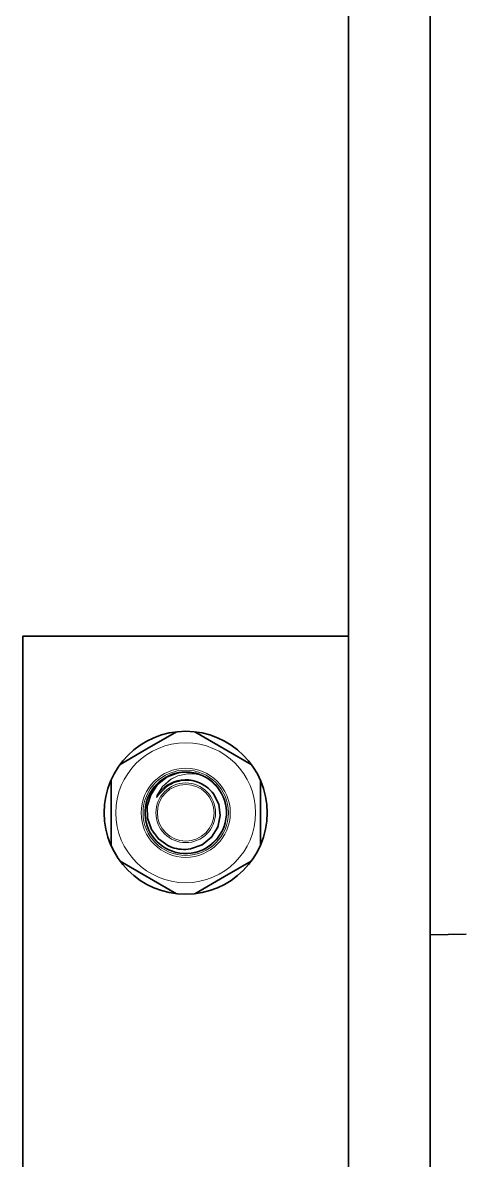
# Model space of a CAD drawing. Extents: x 146 to 1134, y 78 to 926.
# Drawn here: x 720.76 to 737.06, y 330.01 to 371.9 of the extents above; entities that cross this region are included whole.
import ezdxf

# ---------------------------------------------------------------- set-up
doc = ezdxf.new("R2010")
doc.units = 0

msp = doc.modelspace()

# ---------------------------------------------------------------- linework, layer by layer
at = {"color": 7, "lineweight": 35}
for p, q in [((735.764, 300.107), (735.764, 391.907)), ((732.764, 303.107), (732.764, 388.907)), ((732.764, 349.306), (732.764, 379.407)), ((720.764, 318.514), (720.764, 349.306))]:
    msp.add_line(p, q, dxfattribs=at)
at = {"color": 7, "lineweight": 35, "ltscale": 0.3}
msp.add_line((732.764, 349.306), (720.764, 349.306), dxfattribs=at)
at = {"color": 7, "lineweight": 35, "ltscale": 0.325}
for p, q in [((720.764, 349.306), (720.764, 336.306)), ((720.764, 331.514), (720.764, 318.514))]:
    msp.add_line(p, q, dxfattribs=at)
at = {"color": 7, "lineweight": 35, "ltscale": 0.275003}
msp.add_line((732.764, 349.306), (732.764, 338.306), dxfattribs=at)
at = {"color": 7, "lineweight": 35, "ltscale": 0.031607}
msp.add_line((726.427, 345.787), (725.332, 345.155), dxfattribs=at)
at = {"color": 7, "lineweight": 35, "ltscale": 0.059964}
msp.add_line((727.1, 345.787), (729.177, 344.588), dxfattribs=at)
at = {"color": 7, "lineweight": 35, "ltscale": 0.028372}
msp.add_line((724.349, 344.587), (725.332, 345.155), dxfattribs=at)
at = {"color": 7, "lineweight": 35, "ltscale": 0.059962}
for p, q in [((724.014, 344.005), (724.014, 341.606)), ((724.35, 341.024), (726.427, 339.824))]:
    msp.add_line(p, q, dxfattribs=at)
at = {"color": 7, "lineweight": 35, "ltscale": 0.000105509}
msp.add_line((727.277, 344.204), (727.278, 344.208), dxfattribs=at)
at = {"color": 7, "lineweight": 35, "ltscale": 0.059963}
msp.add_line((729.514, 341.606), (729.514, 344.005), dxfattribs=at)
at = {"color": 7, "lineweight": 13, "ltscale": 0.000145855}
msp.add_line((727.788, 343.503), (727.784, 343.499), dxfattribs=at)
at = {"color": 7, "lineweight": 35, "ltscale": 0.028373}
msp.add_line((729.178, 341.024), (728.195, 340.457), dxfattribs=at)
at = {"color": 7, "lineweight": 35, "ltscale": 0.031606}
msp.add_line((727.1, 339.824), (728.195, 340.457), dxfattribs=at)
at = {"color": 7, "lineweight": 35, "ltscale": 0.119794}
msp.add_line((720.764, 336.306), (720.764, 331.514), dxfattribs=at)
at = {"color": 7, "lineweight": 13}
for points in [[(726.108, 341.605), (725.808, 341.808), (725.57, 342.084), (725.411, 342.414), (725.343, 342.781), (725.372, 343.155), (725.5, 343.513), (725.719, 343.827), (726.015, 344.076), (726.368, 344.24), (726.723, 344.305)], [(725.704, 343.438), (725.91, 343.776), (726.22, 344.041), (726.479, 344.165), (726.763, 344.233)], [(725.708, 343.436), (725.914, 343.773), (726.223, 344.038), (726.48, 344.161), (726.764, 344.229)], [(726.085, 343.78), (725.764, 343.463), (725.726, 343.41), (725.689, 343.368), (725.686, 343.37), (725.704, 343.438)], [(727.784, 343.499), (727.968, 343.138), (728.028, 342.734), (727.953, 342.325), (727.749, 341.959), (727.433, 341.672), (727.038, 341.502), (726.763, 341.463)]]:
    msp.add_lwpolyline(points, dxfattribs=at)
at = {"color": 7, "lineweight": 35}
for points in [[(726.106, 341.6), (725.758, 341.846), (725.5, 342.191), (725.357, 342.604), (725.347, 343.045), (725.474, 343.472), (725.727, 343.844), (726.085, 344.125), (726.517, 344.284), (726.549, 344.29)], [(727.788, 343.503), (727.978, 343.127), (728.033, 342.703), (727.942, 342.28), (727.713, 341.907), (727.368, 341.627), (726.945, 341.476), (726.763, 341.457)], [(737.096, 338.333), (735.764, 338.306)]]:
    msp.add_lwpolyline(points, dxfattribs=at)
msp.add_circle((726.764, 342.806), 3, dxfattribs=at)
at = {"color": 7, "lineweight": 13}
for radius in [2.575, 1.641, 1.571, 1.099, 1.043]:
    msp.add_circle((726.764, 342.806), radius, dxfattribs=at)
at = {"color": 7, "lineweight": 35}
for centre, radius, start, end in [((726.764, 342.806), 1.5, 98.2165, 75.8313), ((726.764, 342.806), 1.5, 75.8313, 98.2153), ((726.791, 342.77), 1.238, 91.2623, 124.9807), ((726.789, 342.773), 1.235, 63.1668, 91.1945), ((726.999, 343.636), 0.637, 64.0224, 78.1089), ((726.781, 342.757), 1.253, 36.4978, 63.1497), ((726.714, 342.816), 1.36, 243.4353, 272.0792)]:
    msp.add_arc(centre, radius, start, end, dxfattribs=at)
at = {"color": 7, "lineweight": 13}
for centre, radius, start, end in [((726.764, 342.806), 1.49, 109.6026, 241.3163), ((726.764, 342.806), 1.49, 109.6026, 241.3163), ((726.764, 342.806), 1.49, 109.6027, 69.8306), ((726.764, 342.806), 1.229, 46.2214, 149.1341), ((726.791, 342.77), 1.232, 91.2478, 124.9792), ((726.951, 342.796), 1.45, 76.9462, 97.4611), ((726.951, 342.796), 1.445, 76.946, 97.4449), ((726.789, 342.773), 1.23, 63.1463, 91.1795), ((726.781, 342.757), 1.247, 36.4709, 63.1281), ((726.714, 342.816), 1.355, 243.4133, 272.0563)]:
    msp.add_arc(centre, radius, start, end, dxfattribs=at)

doc.saveas('drawing.dxf')
